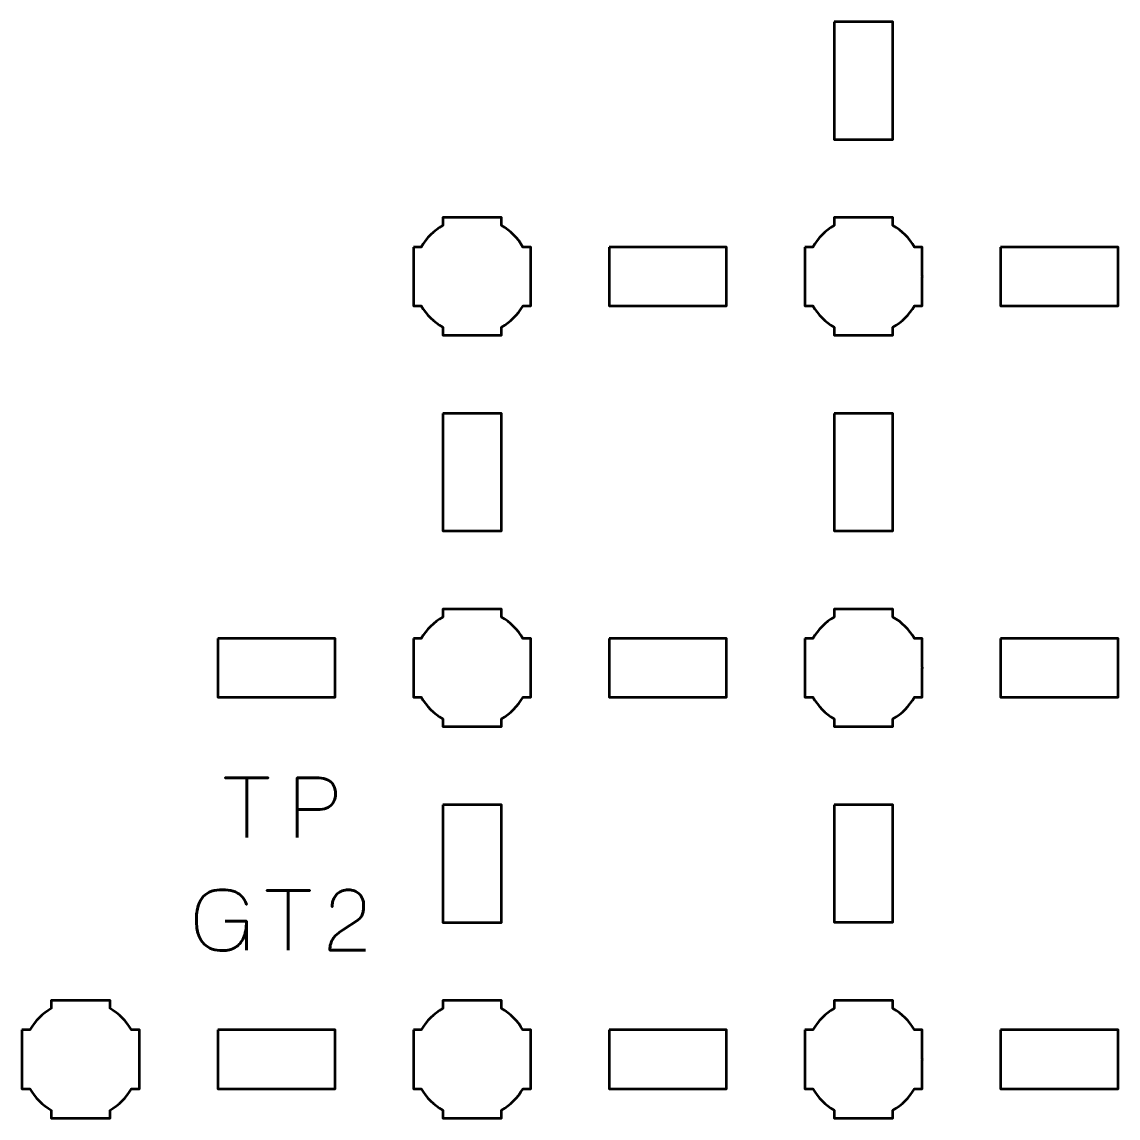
# Model space of a CAD drawing. Header units: centimetres. Extents: x -18.1 to -2.9, y -22.5 to -7.2.
# Drawn here: x -16.8 to -11.2, y -15.15 to -9.55 of the extents above; entities that cross this region are included whole.
import ezdxf

# ---------------------------------------------------------------- set-up
doc = ezdxf.new("R2010")
doc.units = ezdxf.units.CM
doc.header["$MEASUREMENT"] = 0
doc.layers.add('Layer 1', color=7, linetype='Continuous')

msp = doc.modelspace()

# ---------------------------------------------------------------- linework, layer by layer
at = {"layer": 'Layer 1', "lineweight": 53}
for points, knots in [([(-12.64997, -9.54999), (-12.64997, -9.54999), (-12.34997, -9.54999), (-12.34997, -9.54999), (-12.34997, -9.54999), (-12.34997, -9.54999), (-12.34997, -10.14999), (-12.34997, -10.14999), (-12.34997, -10.14999), (-12.34997, -10.14999), (-12.64997, -10.14999), (-12.64997, -10.14999), (-12.64997, -10.14999), (-12.64997, -10.14999), (-12.64997, -9.54999), (-12.64997, -9.54999)], [0, 0, 0, 0, 0.25, 0.25, 0.25, 0.25, 0.5, 0.5, 0.5, 0.5, 0.75, 0.75, 0.75, 0.75, 1, 1, 1, 1]), ([(-14.8, -10.69994), (-14.8, -10.69994), (-14.7598, -10.69994), (-14.7598, -10.69994), (-14.7598, -10.69994), (-14.73347, -10.65442), (-14.69551, -10.61649), (-14.65, -10.59016), (-14.65, -10.59016), (-14.65, -10.59016), (-14.65, -10.54994), (-14.65, -10.54994), (-14.65, -10.54994), (-14.65, -10.54994), (-14.35, -10.54994), (-14.35, -10.54994), (-14.35, -10.54994), (-14.35, -10.54994), (-14.35, -10.59013), (-14.35, -10.59013), (-14.35, -10.59013), (-14.30447, -10.61646), (-14.26648, -10.65441), (-14.24012, -10.69994), (-14.24012, -10.69994), (-14.24012, -10.69994), (-14.2, -10.69994), (-14.2, -10.69994), (-14.2, -10.69994), (-14.2, -10.69994), (-14.2, -10.84536), (-14.2, -10.84536), (-14.2, -10.84536), (-14.2, -10.84536), (-14.19994, -10.85001), (-14.19994, -10.85001), (-14.19994, -10.85001), (-14.19994, -10.85001), (-14.2, -10.85465), (-14.2, -10.85465), (-14.2, -10.85465), (-14.2, -10.85465), (-14.2, -10.99994), (-14.2, -10.99994), (-14.2, -10.99994), (-14.2, -10.99994), (-14.24007, -10.99994), (-14.24007, -10.99994), (-14.24007, -10.99994), (-14.26642, -11.04551), (-14.30442, -11.08352), (-14.35, -11.10988), (-14.35, -11.10988), (-14.35, -11.10988), (-14.35, -11.14994), (-14.35, -11.14994), (-14.35, -11.14994), (-14.35, -11.14994), (-14.49328, -11.14994), (-14.49328, -11.14994), (-14.49328, -11.14994), (-14.49328, -11.14994), (-14.49995, -11.15002), (-14.49995, -11.15002), (-14.49995, -11.15002), (-14.49995, -11.15002), (-14.50663, -11.14994), (-14.50663, -11.14994), (-14.50663, -11.14994), (-14.50663, -11.14994), (-14.65, -11.14994), (-14.65, -11.14994), (-14.65, -11.14994), (-14.65, -11.14994), (-14.65, -11.10984), (-14.65, -11.10984), (-14.65, -11.10984), (-14.69554, -11.08348), (-14.73352, -11.04549), (-14.75985, -10.99994), (-14.75985, -10.99994), (-14.75985, -10.99994), (-14.8, -10.99994), (-14.8, -10.99994), (-14.8, -10.99994), (-14.8, -10.99994), (-14.8, -10.69994), (-14.8, -10.69994)], [0, 0, 0, 0, 0.0454545, 0.0454545, 0.0454545, 0.0454545, 0.0909091, 0.0909091, 0.0909091, 0.0909091, 0.1363636, 0.1363636, 0.1363636, 0.1363636, 0.1818182, 0.1818182, 0.1818182, 0.1818182, 0.2272727, 0.2272727, 0.2272727, 0.2272727, 0.2727273, 0.2727273, 0.2727273, 0.2727273, 0.3181818, 0.3181818, 0.3181818, 0.3181818, 0.3636364, 0.3636364, 0.3636364, 0.3636364, 0.4090909, 0.4090909, 0.4090909, 0.4090909, 0.4545455, 0.4545455, 0.4545455, 0.4545455, 0.5, 0.5, 0.5, 0.5, 0.5454545, 0.5454545, 0.5454545, 0.5454545, 0.5909091, 0.5909091, 0.5909091, 0.5909091, 0.6363636, 0.6363636, 0.6363636, 0.6363636, 0.6818182, 0.6818182, 0.6818182, 0.6818182, 0.7272727, 0.7272727, 0.7272727, 0.7272727, 0.7727273, 0.7727273, 0.7727273, 0.7727273, 0.8181818, 0.8181818, 0.8181818, 0.8181818, 0.8636364, 0.8636364, 0.8636364, 0.8636364, 0.9090909, 0.9090909, 0.9090909, 0.9090909, 0.9545455, 0.9545455, 0.9545455, 0.9545455, 1, 1, 1, 1]), ([(-12.8, -10.69994), (-12.8, -10.69994), (-12.7598, -10.69994), (-12.7598, -10.69994), (-12.7598, -10.69994), (-12.73347, -10.65442), (-12.69551, -10.61649), (-12.65, -10.59016), (-12.65, -10.59016), (-12.65, -10.59016), (-12.65, -10.54994), (-12.65, -10.54994), (-12.65, -10.54994), (-12.65, -10.54994), (-12.35, -10.54994), (-12.35, -10.54994), (-12.35, -10.54994), (-12.35, -10.54994), (-12.35, -10.59013), (-12.35, -10.59013), (-12.35, -10.59013), (-12.30447, -10.61646), (-12.26648, -10.65441), (-12.24012, -10.69994), (-12.24012, -10.69994), (-12.24012, -10.69994), (-12.2, -10.69994), (-12.2, -10.69994), (-12.2, -10.69994), (-12.2, -10.69994), (-12.2, -10.84536), (-12.2, -10.84536), (-12.2, -10.84536), (-12.2, -10.84536), (-12.19994, -10.85001), (-12.19994, -10.85001), (-12.19994, -10.85001), (-12.19994, -10.85001), (-12.2, -10.85465), (-12.2, -10.85465), (-12.2, -10.85465), (-12.2, -10.85465), (-12.2, -10.99994), (-12.2, -10.99994), (-12.2, -10.99994), (-12.2, -10.99994), (-12.24007, -10.99994), (-12.24007, -10.99994), (-12.24007, -10.99994), (-12.26642, -11.04551), (-12.30442, -11.08352), (-12.35, -11.10988), (-12.35, -11.10988), (-12.35, -11.10988), (-12.35, -11.14994), (-12.35, -11.14994), (-12.35, -11.14994), (-12.35, -11.14994), (-12.49328, -11.14994), (-12.49328, -11.14994), (-12.49328, -11.14994), (-12.49328, -11.14994), (-12.49995, -11.15002), (-12.49995, -11.15002), (-12.49995, -11.15002), (-12.49995, -11.15002), (-12.50663, -11.14994), (-12.50663, -11.14994), (-12.50663, -11.14994), (-12.50663, -11.14994), (-12.65, -11.14994), (-12.65, -11.14994), (-12.65, -11.14994), (-12.65, -11.14994), (-12.65, -11.10984), (-12.65, -11.10984), (-12.65, -11.10984), (-12.69554, -11.08348), (-12.73352, -11.04549), (-12.75985, -10.99994), (-12.75985, -10.99994), (-12.75985, -10.99994), (-12.8, -10.99994), (-12.8, -10.99994), (-12.8, -10.99994), (-12.8, -10.99994), (-12.8, -10.69994), (-12.8, -10.69994)], [0, 0, 0, 0, 0.0454545, 0.0454545, 0.0454545, 0.0454545, 0.0909091, 0.0909091, 0.0909091, 0.0909091, 0.1363636, 0.1363636, 0.1363636, 0.1363636, 0.1818182, 0.1818182, 0.1818182, 0.1818182, 0.2272727, 0.2272727, 0.2272727, 0.2272727, 0.2727273, 0.2727273, 0.2727273, 0.2727273, 0.3181818, 0.3181818, 0.3181818, 0.3181818, 0.3636364, 0.3636364, 0.3636364, 0.3636364, 0.4090909, 0.4090909, 0.4090909, 0.4090909, 0.4545455, 0.4545455, 0.4545455, 0.4545455, 0.5, 0.5, 0.5, 0.5, 0.5454545, 0.5454545, 0.5454545, 0.5454545, 0.5909091, 0.5909091, 0.5909091, 0.5909091, 0.6363636, 0.6363636, 0.6363636, 0.6363636, 0.6818182, 0.6818182, 0.6818182, 0.6818182, 0.7272727, 0.7272727, 0.7272727, 0.7272727, 0.7727273, 0.7727273, 0.7727273, 0.7727273, 0.8181818, 0.8181818, 0.8181818, 0.8181818, 0.8636364, 0.8636364, 0.8636364, 0.8636364, 0.9090909, 0.9090909, 0.9090909, 0.9090909, 0.9545455, 0.9545455, 0.9545455, 0.9545455, 1, 1, 1, 1]), ([(-13.79995, -10.69997), (-13.79995, -10.69997), (-13.19995, -10.69997), (-13.19995, -10.69997), (-13.19995, -10.69997), (-13.19995, -10.69997), (-13.19995, -10.99997), (-13.19995, -10.99997), (-13.19995, -10.99997), (-13.19995, -10.99997), (-13.79995, -10.99997), (-13.79995, -10.99997), (-13.79995, -10.99997), (-13.79995, -10.99997), (-13.79995, -10.69997), (-13.79995, -10.69997)], [0, 0, 0, 0, 0.25, 0.25, 0.25, 0.25, 0.5, 0.5, 0.5, 0.5, 0.75, 0.75, 0.75, 0.75, 1, 1, 1, 1]), ([(-11.79999, -10.69997), (-11.79999, -10.69997), (-11.19998, -10.69997), (-11.19998, -10.69997), (-11.19998, -10.69997), (-11.19998, -10.69997), (-11.19998, -10.99997), (-11.19998, -10.99997), (-11.19998, -10.99997), (-11.19998, -10.99997), (-11.79999, -10.99997), (-11.79999, -10.99997), (-11.79999, -10.99997), (-11.79999, -10.99997), (-11.79999, -10.69997), (-11.79999, -10.69997)], [0, 0, 0, 0, 0.25, 0.25, 0.25, 0.25, 0.5, 0.5, 0.5, 0.5, 0.75, 0.75, 0.75, 0.75, 1, 1, 1, 1]), ([(-14.65004, -11.54999), (-14.65004, -11.54999), (-14.35004, -11.54999), (-14.35004, -11.54999), (-14.35004, -11.54999), (-14.35004, -11.54999), (-14.35004, -12.14999), (-14.35004, -12.14999), (-14.35004, -12.14999), (-14.35004, -12.14999), (-14.65004, -12.14999), (-14.65004, -12.14999), (-14.65004, -12.14999), (-14.65004, -12.14999), (-14.65004, -11.54999), (-14.65004, -11.54999)], [0, 0, 0, 0, 0.25, 0.25, 0.25, 0.25, 0.5, 0.5, 0.5, 0.5, 0.75, 0.75, 0.75, 0.75, 1, 1, 1, 1]), ([(-12.64997, -11.54999), (-12.64997, -11.54999), (-12.34997, -11.54999), (-12.34997, -11.54999), (-12.34997, -11.54999), (-12.34997, -11.54999), (-12.34997, -12.14999), (-12.34997, -12.14999), (-12.34997, -12.14999), (-12.34997, -12.14999), (-12.64997, -12.14999), (-12.64997, -12.14999), (-12.64997, -12.14999), (-12.64997, -12.14999), (-12.64997, -11.54999), (-12.64997, -11.54999)], [0, 0, 0, 0, 0.25, 0.25, 0.25, 0.25, 0.5, 0.5, 0.5, 0.5, 0.75, 0.75, 0.75, 0.75, 1, 1, 1, 1]), ([(-14.8, -12.69994), (-14.8, -12.69994), (-14.7598, -12.69994), (-14.7598, -12.69994), (-14.7598, -12.69994), (-14.73347, -12.65442), (-14.69551, -12.61649), (-14.65, -12.59016), (-14.65, -12.59016), (-14.65, -12.59016), (-14.65, -12.54994), (-14.65, -12.54994), (-14.65, -12.54994), (-14.65, -12.54994), (-14.35, -12.54994), (-14.35, -12.54994), (-14.35, -12.54994), (-14.35, -12.54994), (-14.35, -12.59013), (-14.35, -12.59013), (-14.35, -12.59013), (-14.30447, -12.61646), (-14.26648, -12.65441), (-14.24012, -12.69994), (-14.24012, -12.69994), (-14.24012, -12.69994), (-14.2, -12.69994), (-14.2, -12.69994), (-14.2, -12.69994), (-14.2, -12.69994), (-14.2, -12.84536), (-14.2, -12.84536), (-14.2, -12.84536), (-14.2, -12.84536), (-14.19994, -12.85001), (-14.19994, -12.85001), (-14.19994, -12.85001), (-14.19994, -12.85001), (-14.2, -12.85465), (-14.2, -12.85465), (-14.2, -12.85465), (-14.2, -12.85465), (-14.2, -12.99994), (-14.2, -12.99994), (-14.2, -12.99994), (-14.2, -12.99994), (-14.24007, -12.99994), (-14.24007, -12.99994), (-14.24007, -12.99994), (-14.26642, -13.04551), (-14.30442, -13.08352), (-14.35, -13.10988), (-14.35, -13.10988), (-14.35, -13.10988), (-14.35, -13.14994), (-14.35, -13.14994), (-14.35, -13.14994), (-14.35, -13.14994), (-14.49328, -13.14994), (-14.49328, -13.14994), (-14.49328, -13.14994), (-14.49328, -13.14994), (-14.49995, -13.15002), (-14.49995, -13.15002), (-14.49995, -13.15002), (-14.49995, -13.15002), (-14.50663, -13.14994), (-14.50663, -13.14994), (-14.50663, -13.14994), (-14.50663, -13.14994), (-14.65, -13.14994), (-14.65, -13.14994), (-14.65, -13.14994), (-14.65, -13.14994), (-14.65, -13.10984), (-14.65, -13.10984), (-14.65, -13.10984), (-14.69554, -13.08348), (-14.73352, -13.04549), (-14.75985, -12.99994), (-14.75985, -12.99994), (-14.75985, -12.99994), (-14.8, -12.99994), (-14.8, -12.99994), (-14.8, -12.99994), (-14.8, -12.99994), (-14.8, -12.69994), (-14.8, -12.69994)], [0, 0, 0, 0, 0.0454545, 0.0454545, 0.0454545, 0.0454545, 0.0909091, 0.0909091, 0.0909091, 0.0909091, 0.1363636, 0.1363636, 0.1363636, 0.1363636, 0.1818182, 0.1818182, 0.1818182, 0.1818182, 0.2272727, 0.2272727, 0.2272727, 0.2272727, 0.2727273, 0.2727273, 0.2727273, 0.2727273, 0.3181818, 0.3181818, 0.3181818, 0.3181818, 0.3636364, 0.3636364, 0.3636364, 0.3636364, 0.4090909, 0.4090909, 0.4090909, 0.4090909, 0.4545455, 0.4545455, 0.4545455, 0.4545455, 0.5, 0.5, 0.5, 0.5, 0.5454545, 0.5454545, 0.5454545, 0.5454545, 0.5909091, 0.5909091, 0.5909091, 0.5909091, 0.6363636, 0.6363636, 0.6363636, 0.6363636, 0.6818182, 0.6818182, 0.6818182, 0.6818182, 0.7272727, 0.7272727, 0.7272727, 0.7272727, 0.7727273, 0.7727273, 0.7727273, 0.7727273, 0.8181818, 0.8181818, 0.8181818, 0.8181818, 0.8636364, 0.8636364, 0.8636364, 0.8636364, 0.9090909, 0.9090909, 0.9090909, 0.9090909, 0.9545455, 0.9545455, 0.9545455, 0.9545455, 1, 1, 1, 1]), ([(-12.8, -12.69994), (-12.8, -12.69994), (-12.7598, -12.69994), (-12.7598, -12.69994), (-12.7598, -12.69994), (-12.73347, -12.65442), (-12.69551, -12.61649), (-12.65, -12.59016), (-12.65, -12.59016), (-12.65, -12.59016), (-12.65, -12.54994), (-12.65, -12.54994), (-12.65, -12.54994), (-12.65, -12.54994), (-12.35, -12.54994), (-12.35, -12.54994), (-12.35, -12.54994), (-12.35, -12.54994), (-12.35, -12.59013), (-12.35, -12.59013), (-12.35, -12.59013), (-12.30447, -12.61646), (-12.26648, -12.65441), (-12.24012, -12.69994), (-12.24012, -12.69994), (-12.24012, -12.69994), (-12.2, -12.69994), (-12.2, -12.69994), (-12.2, -12.69994), (-12.2, -12.69994), (-12.2, -12.84536), (-12.2, -12.84536), (-12.2, -12.84536), (-12.2, -12.84536), (-12.19994, -12.85001), (-12.19994, -12.85001), (-12.19994, -12.85001), (-12.19994, -12.85001), (-12.2, -12.85465), (-12.2, -12.85465), (-12.2, -12.85465), (-12.2, -12.85465), (-12.2, -12.99994), (-12.2, -12.99994), (-12.2, -12.99994), (-12.2, -12.99994), (-12.24007, -12.99994), (-12.24007, -12.99994), (-12.24007, -12.99994), (-12.26642, -13.04551), (-12.30442, -13.08352), (-12.35, -13.10988), (-12.35, -13.10988), (-12.35, -13.10988), (-12.35, -13.14994), (-12.35, -13.14994), (-12.35, -13.14994), (-12.35, -13.14994), (-12.49328, -13.14994), (-12.49328, -13.14994), (-12.49328, -13.14994), (-12.49328, -13.14994), (-12.49995, -13.15002), (-12.49995, -13.15002), (-12.49995, -13.15002), (-12.49995, -13.15002), (-12.50663, -13.14994), (-12.50663, -13.14994), (-12.50663, -13.14994), (-12.50663, -13.14994), (-12.65, -13.14994), (-12.65, -13.14994), (-12.65, -13.14994), (-12.65, -13.14994), (-12.65, -13.10984), (-12.65, -13.10984), (-12.65, -13.10984), (-12.69554, -13.08348), (-12.73352, -13.04549), (-12.75985, -12.99994), (-12.75985, -12.99994), (-12.75985, -12.99994), (-12.8, -12.99994), (-12.8, -12.99994), (-12.8, -12.99994), (-12.8, -12.99994), (-12.8, -12.69994), (-12.8, -12.69994)], [0, 0, 0, 0, 0.0454545, 0.0454545, 0.0454545, 0.0454545, 0.0909091, 0.0909091, 0.0909091, 0.0909091, 0.1363636, 0.1363636, 0.1363636, 0.1363636, 0.1818182, 0.1818182, 0.1818182, 0.1818182, 0.2272727, 0.2272727, 0.2272727, 0.2272727, 0.2727273, 0.2727273, 0.2727273, 0.2727273, 0.3181818, 0.3181818, 0.3181818, 0.3181818, 0.3636364, 0.3636364, 0.3636364, 0.3636364, 0.4090909, 0.4090909, 0.4090909, 0.4090909, 0.4545455, 0.4545455, 0.4545455, 0.4545455, 0.5, 0.5, 0.5, 0.5, 0.5454545, 0.5454545, 0.5454545, 0.5454545, 0.5909091, 0.5909091, 0.5909091, 0.5909091, 0.6363636, 0.6363636, 0.6363636, 0.6363636, 0.6818182, 0.6818182, 0.6818182, 0.6818182, 0.7272727, 0.7272727, 0.7272727, 0.7272727, 0.7727273, 0.7727273, 0.7727273, 0.7727273, 0.8181818, 0.8181818, 0.8181818, 0.8181818, 0.8636364, 0.8636364, 0.8636364, 0.8636364, 0.9090909, 0.9090909, 0.9090909, 0.9090909, 0.9545455, 0.9545455, 0.9545455, 0.9545455, 1, 1, 1, 1]), ([(-15.79995, -12.69997), (-15.79995, -12.69997), (-15.19995, -12.69997), (-15.19995, -12.69997), (-15.19995, -12.69997), (-15.19995, -12.69997), (-15.19995, -12.99997), (-15.19995, -12.99997), (-15.19995, -12.99997), (-15.19995, -12.99997), (-15.79995, -12.99997), (-15.79995, -12.99997), (-15.79995, -12.99997), (-15.79995, -12.99997), (-15.79995, -12.69997), (-15.79995, -12.69997)], [0, 0, 0, 0, 0.25, 0.25, 0.25, 0.25, 0.5, 0.5, 0.5, 0.5, 0.75, 0.75, 0.75, 0.75, 1, 1, 1, 1]), ([(-13.79995, -12.69997), (-13.79995, -12.69997), (-13.19995, -12.69997), (-13.19995, -12.69997), (-13.19995, -12.69997), (-13.19995, -12.69997), (-13.19995, -12.99997), (-13.19995, -12.99997), (-13.19995, -12.99997), (-13.19995, -12.99997), (-13.79995, -12.99997), (-13.79995, -12.99997), (-13.79995, -12.99997), (-13.79995, -12.99997), (-13.79995, -12.69997), (-13.79995, -12.69997)], [0, 0, 0, 0, 0.25, 0.25, 0.25, 0.25, 0.5, 0.5, 0.5, 0.5, 0.75, 0.75, 0.75, 0.75, 1, 1, 1, 1]), ([(-11.79999, -12.69997), (-11.79999, -12.69997), (-11.19998, -12.69997), (-11.19998, -12.69997), (-11.19998, -12.69997), (-11.19998, -12.69997), (-11.19998, -12.99997), (-11.19998, -12.99997), (-11.19998, -12.99997), (-11.19998, -12.99997), (-11.79999, -12.99997), (-11.79999, -12.99997), (-11.79999, -12.99997), (-11.79999, -12.99997), (-11.79999, -12.69997), (-11.79999, -12.69997)], [0, 0, 0, 0, 0.25, 0.25, 0.25, 0.25, 0.5, 0.5, 0.5, 0.5, 0.75, 0.75, 0.75, 0.75, 1, 1, 1, 1]), ([(-14.64997, -13.55002), (-14.64997, -13.55002), (-14.34997, -13.55002), (-14.34997, -13.55002), (-14.34997, -13.55002), (-14.34997, -13.55002), (-14.34997, -14.15002), (-14.34997, -14.15002), (-14.34997, -14.15002), (-14.34997, -14.15002), (-14.64997, -14.15002), (-14.64997, -14.15002), (-14.64997, -14.15002), (-14.64997, -14.15002), (-14.64997, -13.55002), (-14.64997, -13.55002)], [0, 0, 0, 0, 0.25, 0.25, 0.25, 0.25, 0.5, 0.5, 0.5, 0.5, 0.75, 0.75, 0.75, 0.75, 1, 1, 1, 1]), ([(-12.64997, -13.54995), (-12.64997, -13.54995), (-12.34997, -13.54995), (-12.34997, -13.54995), (-12.34997, -13.54995), (-12.34997, -13.54995), (-12.34997, -14.14996), (-12.34997, -14.14996), (-12.34997, -14.14996), (-12.34997, -14.14996), (-12.64997, -14.14996), (-12.64997, -14.14996), (-12.64997, -14.14996), (-12.64997, -14.14996), (-12.64997, -13.54995), (-12.64997, -13.54995)], [0, 0, 0, 0, 0.25, 0.25, 0.25, 0.25, 0.5, 0.5, 0.5, 0.5, 0.75, 0.75, 0.75, 0.75, 1, 1, 1, 1]), ([(-16.8, -14.69994), (-16.8, -14.69994), (-16.7598, -14.69994), (-16.7598, -14.69994), (-16.7598, -14.69994), (-16.73347, -14.65442), (-16.69551, -14.61649), (-16.65, -14.59016), (-16.65, -14.59016), (-16.65, -14.59016), (-16.65, -14.54994), (-16.65, -14.54994), (-16.65, -14.54994), (-16.65, -14.54994), (-16.35, -14.54994), (-16.35, -14.54994), (-16.35, -14.54994), (-16.35, -14.54994), (-16.35, -14.59013), (-16.35, -14.59013), (-16.35, -14.59013), (-16.30447, -14.61646), (-16.26648, -14.65441), (-16.24012, -14.69994), (-16.24012, -14.69994), (-16.24012, -14.69994), (-16.2, -14.69994), (-16.2, -14.69994), (-16.2, -14.69994), (-16.2, -14.69994), (-16.2, -14.84536), (-16.2, -14.84536), (-16.2, -14.84536), (-16.2, -14.84536), (-16.19994, -14.85001), (-16.19994, -14.85001), (-16.19994, -14.85001), (-16.19994, -14.85001), (-16.2, -14.85465), (-16.2, -14.85465), (-16.2, -14.85465), (-16.2, -14.85465), (-16.2, -14.99994), (-16.2, -14.99994), (-16.2, -14.99994), (-16.2, -14.99994), (-16.24007, -14.99994), (-16.24007, -14.99994), (-16.24007, -14.99994), (-16.26642, -15.04551), (-16.30442, -15.08352), (-16.35, -15.10988), (-16.35, -15.10988), (-16.35, -15.10988), (-16.35, -15.14994), (-16.35, -15.14994), (-16.35, -15.14994), (-16.35, -15.14994), (-16.49328, -15.14994), (-16.49328, -15.14994), (-16.49328, -15.14994), (-16.49328, -15.14994), (-16.49995, -15.15002), (-16.49995, -15.15002), (-16.49995, -15.15002), (-16.49995, -15.15002), (-16.50663, -15.14994), (-16.50663, -15.14994), (-16.50663, -15.14994), (-16.50663, -15.14994), (-16.65, -15.14994), (-16.65, -15.14994), (-16.65, -15.14994), (-16.65, -15.14994), (-16.65, -15.10984), (-16.65, -15.10984), (-16.65, -15.10984), (-16.69554, -15.08348), (-16.73352, -15.04549), (-16.75985, -14.99994), (-16.75985, -14.99994), (-16.75985, -14.99994), (-16.8, -14.99994), (-16.8, -14.99994), (-16.8, -14.99994), (-16.8, -14.99994), (-16.8, -14.69994), (-16.8, -14.69994)], [0, 0, 0, 0, 0.0454545, 0.0454545, 0.0454545, 0.0454545, 0.0909091, 0.0909091, 0.0909091, 0.0909091, 0.1363636, 0.1363636, 0.1363636, 0.1363636, 0.1818182, 0.1818182, 0.1818182, 0.1818182, 0.2272727, 0.2272727, 0.2272727, 0.2272727, 0.2727273, 0.2727273, 0.2727273, 0.2727273, 0.3181818, 0.3181818, 0.3181818, 0.3181818, 0.3636364, 0.3636364, 0.3636364, 0.3636364, 0.4090909, 0.4090909, 0.4090909, 0.4090909, 0.4545455, 0.4545455, 0.4545455, 0.4545455, 0.5, 0.5, 0.5, 0.5, 0.5454545, 0.5454545, 0.5454545, 0.5454545, 0.5909091, 0.5909091, 0.5909091, 0.5909091, 0.6363636, 0.6363636, 0.6363636, 0.6363636, 0.6818182, 0.6818182, 0.6818182, 0.6818182, 0.7272727, 0.7272727, 0.7272727, 0.7272727, 0.7727273, 0.7727273, 0.7727273, 0.7727273, 0.8181818, 0.8181818, 0.8181818, 0.8181818, 0.8636364, 0.8636364, 0.8636364, 0.8636364, 0.9090909, 0.9090909, 0.9090909, 0.9090909, 0.9545455, 0.9545455, 0.9545455, 0.9545455, 1, 1, 1, 1]), ([(-14.8, -14.69994), (-14.8, -14.69994), (-14.7598, -14.69994), (-14.7598, -14.69994), (-14.7598, -14.69994), (-14.73347, -14.65442), (-14.69551, -14.61649), (-14.65, -14.59016), (-14.65, -14.59016), (-14.65, -14.59016), (-14.65, -14.54994), (-14.65, -14.54994), (-14.65, -14.54994), (-14.65, -14.54994), (-14.35, -14.54994), (-14.35, -14.54994), (-14.35, -14.54994), (-14.35, -14.54994), (-14.35, -14.59013), (-14.35, -14.59013), (-14.35, -14.59013), (-14.30447, -14.61646), (-14.26648, -14.65441), (-14.24012, -14.69994), (-14.24012, -14.69994), (-14.24012, -14.69994), (-14.2, -14.69994), (-14.2, -14.69994), (-14.2, -14.69994), (-14.2, -14.69994), (-14.2, -14.84536), (-14.2, -14.84536), (-14.2, -14.84536), (-14.2, -14.84536), (-14.19994, -14.85001), (-14.19994, -14.85001), (-14.19994, -14.85001), (-14.19994, -14.85001), (-14.2, -14.85465), (-14.2, -14.85465), (-14.2, -14.85465), (-14.2, -14.85465), (-14.2, -14.99994), (-14.2, -14.99994), (-14.2, -14.99994), (-14.2, -14.99994), (-14.24007, -14.99994), (-14.24007, -14.99994), (-14.24007, -14.99994), (-14.26642, -15.04551), (-14.30442, -15.08352), (-14.35, -15.10988), (-14.35, -15.10988), (-14.35, -15.10988), (-14.35, -15.14994), (-14.35, -15.14994), (-14.35, -15.14994), (-14.35, -15.14994), (-14.49328, -15.14994), (-14.49328, -15.14994), (-14.49328, -15.14994), (-14.49328, -15.14994), (-14.49995, -15.15002), (-14.49995, -15.15002), (-14.49995, -15.15002), (-14.49995, -15.15002), (-14.50663, -15.14994), (-14.50663, -15.14994), (-14.50663, -15.14994), (-14.50663, -15.14994), (-14.65, -15.14994), (-14.65, -15.14994), (-14.65, -15.14994), (-14.65, -15.14994), (-14.65, -15.10984), (-14.65, -15.10984), (-14.65, -15.10984), (-14.69554, -15.08348), (-14.73352, -15.04549), (-14.75985, -14.99994), (-14.75985, -14.99994), (-14.75985, -14.99994), (-14.8, -14.99994), (-14.8, -14.99994), (-14.8, -14.99994), (-14.8, -14.99994), (-14.8, -14.69994), (-14.8, -14.69994)], [0, 0, 0, 0, 0.0454545, 0.0454545, 0.0454545, 0.0454545, 0.0909091, 0.0909091, 0.0909091, 0.0909091, 0.1363636, 0.1363636, 0.1363636, 0.1363636, 0.1818182, 0.1818182, 0.1818182, 0.1818182, 0.2272727, 0.2272727, 0.2272727, 0.2272727, 0.2727273, 0.2727273, 0.2727273, 0.2727273, 0.3181818, 0.3181818, 0.3181818, 0.3181818, 0.3636364, 0.3636364, 0.3636364, 0.3636364, 0.4090909, 0.4090909, 0.4090909, 0.4090909, 0.4545455, 0.4545455, 0.4545455, 0.4545455, 0.5, 0.5, 0.5, 0.5, 0.5454545, 0.5454545, 0.5454545, 0.5454545, 0.5909091, 0.5909091, 0.5909091, 0.5909091, 0.6363636, 0.6363636, 0.6363636, 0.6363636, 0.6818182, 0.6818182, 0.6818182, 0.6818182, 0.7272727, 0.7272727, 0.7272727, 0.7272727, 0.7727273, 0.7727273, 0.7727273, 0.7727273, 0.8181818, 0.8181818, 0.8181818, 0.8181818, 0.8636364, 0.8636364, 0.8636364, 0.8636364, 0.9090909, 0.9090909, 0.9090909, 0.9090909, 0.9545455, 0.9545455, 0.9545455, 0.9545455, 1, 1, 1, 1]), ([(-12.8, -14.69994), (-12.8, -14.69994), (-12.7598, -14.69994), (-12.7598, -14.69994), (-12.7598, -14.69994), (-12.73347, -14.65442), (-12.69551, -14.61649), (-12.65, -14.59016), (-12.65, -14.59016), (-12.65, -14.59016), (-12.65, -14.54994), (-12.65, -14.54994), (-12.65, -14.54994), (-12.65, -14.54994), (-12.35, -14.54994), (-12.35, -14.54994), (-12.35, -14.54994), (-12.35, -14.54994), (-12.35, -14.59013), (-12.35, -14.59013), (-12.35, -14.59013), (-12.30447, -14.61646), (-12.26648, -14.65441), (-12.24012, -14.69994), (-12.24012, -14.69994), (-12.24012, -14.69994), (-12.2, -14.69994), (-12.2, -14.69994), (-12.2, -14.69994), (-12.2, -14.69994), (-12.2, -14.84536), (-12.2, -14.84536), (-12.2, -14.84536), (-12.2, -14.84536), (-12.19994, -14.85001), (-12.19994, -14.85001), (-12.19994, -14.85001), (-12.19994, -14.85001), (-12.2, -14.85465), (-12.2, -14.85465), (-12.2, -14.85465), (-12.2, -14.85465), (-12.2, -14.99994), (-12.2, -14.99994), (-12.2, -14.99994), (-12.2, -14.99994), (-12.24007, -14.99994), (-12.24007, -14.99994), (-12.24007, -14.99994), (-12.26642, -15.04551), (-12.30442, -15.08352), (-12.35, -15.10988), (-12.35, -15.10988), (-12.35, -15.10988), (-12.35, -15.14994), (-12.35, -15.14994), (-12.35, -15.14994), (-12.35, -15.14994), (-12.49328, -15.14994), (-12.49328, -15.14994), (-12.49328, -15.14994), (-12.49328, -15.14994), (-12.49995, -15.15002), (-12.49995, -15.15002), (-12.49995, -15.15002), (-12.49995, -15.15002), (-12.50663, -15.14994), (-12.50663, -15.14994), (-12.50663, -15.14994), (-12.50663, -15.14994), (-12.65, -15.14994), (-12.65, -15.14994), (-12.65, -15.14994), (-12.65, -15.14994), (-12.65, -15.10984), (-12.65, -15.10984), (-12.65, -15.10984), (-12.69554, -15.08348), (-12.73352, -15.04549), (-12.75985, -14.99994), (-12.75985, -14.99994), (-12.75985, -14.99994), (-12.8, -14.99994), (-12.8, -14.99994), (-12.8, -14.99994), (-12.8, -14.99994), (-12.8, -14.69994), (-12.8, -14.69994)], [0, 0, 0, 0, 0.0454545, 0.0454545, 0.0454545, 0.0454545, 0.0909091, 0.0909091, 0.0909091, 0.0909091, 0.1363636, 0.1363636, 0.1363636, 0.1363636, 0.1818182, 0.1818182, 0.1818182, 0.1818182, 0.2272727, 0.2272727, 0.2272727, 0.2272727, 0.2727273, 0.2727273, 0.2727273, 0.2727273, 0.3181818, 0.3181818, 0.3181818, 0.3181818, 0.3636364, 0.3636364, 0.3636364, 0.3636364, 0.4090909, 0.4090909, 0.4090909, 0.4090909, 0.4545455, 0.4545455, 0.4545455, 0.4545455, 0.5, 0.5, 0.5, 0.5, 0.5454545, 0.5454545, 0.5454545, 0.5454545, 0.5909091, 0.5909091, 0.5909091, 0.5909091, 0.6363636, 0.6363636, 0.6363636, 0.6363636, 0.6818182, 0.6818182, 0.6818182, 0.6818182, 0.7272727, 0.7272727, 0.7272727, 0.7272727, 0.7727273, 0.7727273, 0.7727273, 0.7727273, 0.8181818, 0.8181818, 0.8181818, 0.8181818, 0.8636364, 0.8636364, 0.8636364, 0.8636364, 0.9090909, 0.9090909, 0.9090909, 0.9090909, 0.9545455, 0.9545455, 0.9545455, 0.9545455, 1, 1, 1, 1]), ([(-15.79995, -14.6999), (-15.79995, -14.6999), (-15.19995, -14.6999), (-15.19995, -14.6999), (-15.19995, -14.6999), (-15.19995, -14.6999), (-15.19995, -14.9999), (-15.19995, -14.9999), (-15.19995, -14.9999), (-15.19995, -14.9999), (-15.79995, -14.9999), (-15.79995, -14.9999), (-15.79995, -14.9999), (-15.79995, -14.9999), (-15.79995, -14.6999), (-15.79995, -14.6999)], [0, 0, 0, 0, 0.25, 0.25, 0.25, 0.25, 0.5, 0.5, 0.5, 0.5, 0.75, 0.75, 0.75, 0.75, 1, 1, 1, 1]), ([(-13.79995, -14.6999), (-13.79995, -14.6999), (-13.19995, -14.6999), (-13.19995, -14.6999), (-13.19995, -14.6999), (-13.19995, -14.6999), (-13.19995, -14.9999), (-13.19995, -14.9999), (-13.19995, -14.9999), (-13.19995, -14.9999), (-13.79995, -14.9999), (-13.79995, -14.9999), (-13.79995, -14.9999), (-13.79995, -14.9999), (-13.79995, -14.6999), (-13.79995, -14.6999)], [0, 0, 0, 0, 0.25, 0.25, 0.25, 0.25, 0.5, 0.5, 0.5, 0.5, 0.75, 0.75, 0.75, 0.75, 1, 1, 1, 1]), ([(-11.79999, -14.6999), (-11.79999, -14.6999), (-11.19998, -14.6999), (-11.19998, -14.6999), (-11.19998, -14.6999), (-11.19998, -14.6999), (-11.19998, -14.9999), (-11.19998, -14.9999), (-11.19998, -14.9999), (-11.19998, -14.9999), (-11.79999, -14.9999), (-11.79999, -14.9999), (-11.79999, -14.9999), (-11.79999, -14.9999), (-11.79999, -14.6999), (-11.79999, -14.6999)], [0, 0, 0, 0, 0.25, 0.25, 0.25, 0.25, 0.5, 0.5, 0.5, 0.5, 0.75, 0.75, 0.75, 0.75, 1, 1, 1, 1])]:
    msp.add_open_spline(points, degree=3, knots=knots, dxfattribs=at)
at = {"layer": 'Layer 1', "color": 5, "lineweight": 53}
for points, knots in [([(-15.65176, -13.71686), (-15.65176, -13.71686), (-15.65176, -13.41164), (-15.65176, -13.41164), (-15.65176, -13.41164), (-15.65176, -13.41164), (-15.7614, -13.41164), (-15.7614, -13.41164), (-15.7614, -13.41164), (-15.7614, -13.41164), (-15.54127, -13.41164), (-15.54127, -13.41164), (-15.54127, -13.41164), (-15.54127, -13.41164), (-15.65176, -13.41164), (-15.65176, -13.41164), (-15.65176, -13.41164), (-15.65176, -13.41164), (-15.65176, -13.71686), (-15.65176, -13.71686)], [0, 0, 0, 0, 0.2, 0.2, 0.2, 0.2, 0.4, 0.4, 0.4, 0.4, 0.6, 0.6, 0.6, 0.6, 0.8, 0.8, 0.8, 0.8, 1, 1, 1, 1]), ([(-15.39353, -13.71686), (-15.39353, -13.71686), (-15.39353, -13.41164), (-15.39353, -13.41164), (-15.39353, -13.41164), (-15.39353, -13.41164), (-15.29616, -13.41164), (-15.29616, -13.41164), (-15.29616, -13.41164), (-15.27669, -13.41171), (-15.26068, -13.4139), (-15.24805, -13.41813), (-15.24805, -13.41813), (-15.23549, -13.42229), (-15.22561, -13.42808), (-15.21848, -13.43542), (-15.21848, -13.43542), (-15.21136, -13.44268), (-15.20628, -13.45101), (-15.20317, -13.46039), (-15.20317, -13.46039), (-15.20014, -13.46978), (-15.19838, -13.47958), (-15.19795, -13.48996), (-15.19795, -13.48996), (-15.19746, -13.50033), (-15.19866, -13.51049), (-15.20148, -13.52036), (-15.20148, -13.52036), (-15.20437, -13.53024), (-15.20924, -13.5392), (-15.21623, -13.54725), (-15.21623, -13.54725), (-15.22314, -13.55529), (-15.23252, -13.56171), (-15.24431, -13.56644), (-15.24431, -13.56644), (-15.25609, -13.57123), (-15.27069, -13.57363), (-15.28812, -13.57377), (-15.28812, -13.57377), (-15.28812, -13.57377), (-15.39353, -13.57377), (-15.39353, -13.57377), (-15.39353, -13.57377), (-15.39353, -13.57377), (-15.28812, -13.57377), (-15.28812, -13.57377), (-15.28812, -13.57377), (-15.27105, -13.57363), (-15.25658, -13.57123), (-15.24487, -13.56644), (-15.24487, -13.56644), (-15.23309, -13.56171), (-15.2237, -13.55529), (-15.21665, -13.54725), (-15.21665, -13.54725), (-15.20966, -13.5392), (-15.20465, -13.53024), (-15.20169, -13.52036), (-15.20169, -13.52036), (-15.19873, -13.51049), (-15.19746, -13.50033), (-15.19795, -13.48996), (-15.19795, -13.48996), (-15.19838, -13.47958), (-15.20014, -13.46978), (-15.20331, -13.46039), (-15.20331, -13.46039), (-15.20642, -13.45101), (-15.21164, -13.44268), (-15.21877, -13.43542), (-15.21877, -13.43542), (-15.22596, -13.42808), (-15.23584, -13.42229), (-15.2484, -13.41813), (-15.2484, -13.41813), (-15.26103, -13.4139), (-15.2769, -13.41171), (-15.29616, -13.41164), (-15.29616, -13.41164), (-15.29616, -13.41164), (-15.39353, -13.41164), (-15.39353, -13.41164), (-15.39353, -13.41164), (-15.39353, -13.41164), (-15.39353, -13.71686), (-15.39353, -13.71686)], [0, 0, 0, 0, 0.0454545, 0.0454545, 0.0454545, 0.0454545, 0.0909091, 0.0909091, 0.0909091, 0.0909091, 0.1363636, 0.1363636, 0.1363636, 0.1363636, 0.1818182, 0.1818182, 0.1818182, 0.1818182, 0.2272727, 0.2272727, 0.2272727, 0.2272727, 0.2727273, 0.2727273, 0.2727273, 0.2727273, 0.3181818, 0.3181818, 0.3181818, 0.3181818, 0.3636364, 0.3636364, 0.3636364, 0.3636364, 0.4090909, 0.4090909, 0.4090909, 0.4090909, 0.4545455, 0.4545455, 0.4545455, 0.4545455, 0.5, 0.5, 0.5, 0.5, 0.5454545, 0.5454545, 0.5454545, 0.5454545, 0.5909091, 0.5909091, 0.5909091, 0.5909091, 0.6363636, 0.6363636, 0.6363636, 0.6363636, 0.6818182, 0.6818182, 0.6818182, 0.6818182, 0.7272727, 0.7272727, 0.7272727, 0.7272727, 0.7727273, 0.7727273, 0.7727273, 0.7727273, 0.8181818, 0.8181818, 0.8181818, 0.8181818, 0.8636364, 0.8636364, 0.8636364, 0.8636364, 0.9090909, 0.9090909, 0.9090909, 0.9090909, 0.9545455, 0.9545455, 0.9545455, 0.9545455, 1, 1, 1, 1]), ([(-15.76182, -14.144), (-15.76182, -14.144), (-15.65303, -14.144), (-15.65303, -14.144), (-15.65303, -14.144), (-15.65317, -14.17865), (-15.65811, -14.20708), (-15.66799, -14.22923), (-15.66799, -14.22923), (-15.67786, -14.25146), (-15.69183, -14.26783), (-15.71004, -14.27848), (-15.71004, -14.27848), (-15.72824, -14.28907), (-15.74983, -14.29436), (-15.77495, -14.29429), (-15.77495, -14.29429), (-15.79379, -14.29436), (-15.81128, -14.29175), (-15.82744, -14.28631), (-15.82744, -14.28631), (-15.8436, -14.28095), (-15.85778, -14.2722), (-15.86992, -14.26014), (-15.86992, -14.26014), (-15.88205, -14.24807), (-15.89158, -14.23213), (-15.89835, -14.2123), (-15.89835, -14.2123), (-15.90512, -14.19248), (-15.90858, -14.16813), (-15.90872, -14.13935), (-15.90872, -14.13935), (-15.90865, -14.11042), (-15.90562, -14.08601), (-15.89962, -14.06597), (-15.89962, -14.06597), (-15.89355, -14.046), (-15.8848, -14.02992), (-15.87323, -14.01771), (-15.87323, -14.01771), (-15.86173, -14.00558), (-15.84769, -13.99676), (-15.83118, -13.99125), (-15.83118, -13.99125), (-15.81467, -13.98575), (-15.79597, -13.98307), (-15.77495, -13.98314), (-15.77495, -13.98314), (-15.75498, -13.98307), (-15.73706, -13.98554), (-15.72111, -13.99055), (-15.72111, -13.99055), (-15.70517, -13.99556), (-15.69148, -14.0036), (-15.68005, -14.01468), (-15.68005, -14.01468), (-15.66855, -14.02575), (-15.65959, -14.04036), (-15.65303, -14.05849), (-15.65303, -14.05849), (-15.65959, -14.04036), (-15.66855, -14.02575), (-15.68005, -14.01468), (-15.68005, -14.01468), (-15.69148, -14.0036), (-15.70517, -13.99556), (-15.72111, -13.99055), (-15.72111, -13.99055), (-15.73706, -13.98554), (-15.75498, -13.98307), (-15.77495, -13.98314), (-15.77495, -13.98314), (-15.79597, -13.98307), (-15.81467, -13.98575), (-15.83118, -13.99125), (-15.83118, -13.99125), (-15.84769, -13.99676), (-15.86173, -14.00558), (-15.87323, -14.01771), (-15.87323, -14.01771), (-15.8848, -14.02992), (-15.89355, -14.046), (-15.89962, -14.06597), (-15.89962, -14.06597), (-15.90562, -14.08601), (-15.90865, -14.11042), (-15.90872, -14.13935), (-15.90872, -14.13935), (-15.90858, -14.16813), (-15.90512, -14.19248), (-15.89835, -14.2123), (-15.89835, -14.2123), (-15.89158, -14.23213), (-15.88205, -14.24807), (-15.86992, -14.26014), (-15.86992, -14.26014), (-15.85778, -14.2722), (-15.8436, -14.28095), (-15.82744, -14.28631), (-15.82744, -14.28631), (-15.81128, -14.29175), (-15.79379, -14.29436), (-15.77495, -14.29429), (-15.77495, -14.29429), (-15.74983, -14.29436), (-15.72824, -14.28907), (-15.71004, -14.27848), (-15.71004, -14.27848), (-15.69183, -14.26783), (-15.67786, -14.25146), (-15.66799, -14.22923), (-15.66799, -14.22923), (-15.65811, -14.20708), (-15.65317, -14.17865), (-15.65303, -14.144), (-15.65303, -14.144), (-15.65303, -14.144), (-15.76182, -14.144), (-15.76182, -14.144)], [0, 0, 0, 0, 0.0333333, 0.0333333, 0.0333333, 0.0333333, 0.0666667, 0.0666667, 0.0666667, 0.0666667, 0.1, 0.1, 0.1, 0.1, 0.1333333, 0.1333333, 0.1333333, 0.1333333, 0.1666667, 0.1666667, 0.1666667, 0.1666667, 0.2, 0.2, 0.2, 0.2, 0.2333333, 0.2333333, 0.2333333, 0.2333333, 0.2666667, 0.2666667, 0.2666667, 0.2666667, 0.3, 0.3, 0.3, 0.3, 0.3333333, 0.3333333, 0.3333333, 0.3333333, 0.3666667, 0.3666667, 0.3666667, 0.3666667, 0.4, 0.4, 0.4, 0.4, 0.4333333, 0.4333333, 0.4333333, 0.4333333, 0.4666667, 0.4666667, 0.4666667, 0.4666667, 0.5, 0.5, 0.5, 0.5, 0.5333333, 0.5333333, 0.5333333, 0.5333333, 0.5666667, 0.5666667, 0.5666667, 0.5666667, 0.6, 0.6, 0.6, 0.6, 0.6333333, 0.6333333, 0.6333333, 0.6333333, 0.6666667, 0.6666667, 0.6666667, 0.6666667, 0.7, 0.7, 0.7, 0.7, 0.7333333, 0.7333333, 0.7333333, 0.7333333, 0.7666667, 0.7666667, 0.7666667, 0.7666667, 0.8, 0.8, 0.8, 0.8, 0.8333333, 0.8333333, 0.8333333, 0.8333333, 0.8666667, 0.8666667, 0.8666667, 0.8666667, 0.9, 0.9, 0.9, 0.9, 0.9333333, 0.9333333, 0.9333333, 0.9333333, 0.9666667, 0.9666667, 0.9666667, 0.9666667, 1, 1, 1, 1]), ([(-15.43967, -14.29217), (-15.43967, -14.29217), (-15.43967, -13.98695), (-15.43967, -13.98695), (-15.43967, -13.98695), (-15.43967, -13.98695), (-15.54931, -13.98695), (-15.54931, -13.98695), (-15.54931, -13.98695), (-15.54931, -13.98695), (-15.32918, -13.98695), (-15.32918, -13.98695), (-15.32918, -13.98695), (-15.32918, -13.98695), (-15.43967, -13.98695), (-15.43967, -13.98695), (-15.43967, -13.98695), (-15.43967, -13.98695), (-15.43967, -14.29217), (-15.43967, -14.29217)], [0, 0, 0, 0, 0.2, 0.2, 0.2, 0.2, 0.4, 0.4, 0.4, 0.4, 0.6, 0.6, 0.6, 0.6, 0.8, 0.8, 0.8, 0.8, 1, 1, 1, 1]), ([(-15.04555, -14.29217), (-15.04555, -14.29217), (-15.22716, -14.29217), (-15.22716, -14.29217), (-15.22716, -14.29217), (-15.22681, -14.27989), (-15.22526, -14.26903), (-15.22264, -14.25971), (-15.22264, -14.25971), (-15.21996, -14.2504), (-15.21637, -14.24222), (-15.21192, -14.23516), (-15.21192, -14.23516), (-15.2074, -14.22811), (-15.20225, -14.22183), (-15.1964, -14.21632), (-15.1964, -14.21632), (-15.19054, -14.21075), (-15.18426, -14.20567), (-15.17749, -14.20087), (-15.17749, -14.20087), (-15.17072, -14.19614), (-15.16373, -14.19142), (-15.15646, -14.18676), (-15.15646, -14.18676), (-15.15646, -14.18676), (-15.08407, -14.1385), (-15.08407, -14.1385), (-15.08407, -14.1385), (-15.07667, -14.13328), (-15.07088, -14.12757), (-15.06679, -14.12143), (-15.06679, -14.12143), (-15.06263, -14.11529), (-15.05973, -14.1088), (-15.05797, -14.10195), (-15.05797, -14.10195), (-15.05628, -14.09518), (-15.05522, -14.0882), (-15.05487, -14.08114), (-15.05487, -14.08114), (-15.05451, -14.07401), (-15.05437, -14.06689), (-15.05444, -14.05976), (-15.05444, -14.05976), (-15.05444, -14.05391), (-15.05522, -14.04763), (-15.05677, -14.04085), (-15.05677, -14.04085), (-15.05839, -14.03415), (-15.06093, -14.02745), (-15.06453, -14.02082), (-15.06453, -14.02082), (-15.06813, -14.01418), (-15.07293, -14.00812), (-15.07892, -14.00261), (-15.07892, -14.00261), (-15.08492, -13.99718), (-15.09233, -13.99281), (-15.10115, -13.98949), (-15.10115, -13.98949), (-15.10997, -13.98617), (-15.12034, -13.98448), (-15.13233, -13.98441), (-15.13233, -13.98441), (-15.1444, -13.98448), (-15.15505, -13.98617), (-15.16423, -13.98942), (-15.16423, -13.98942), (-15.1734, -13.99266), (-15.18123, -13.99718), (-15.18772, -14.00289), (-15.18772, -14.00289), (-15.19421, -14.00861), (-15.19943, -14.01524), (-15.20352, -14.02265), (-15.20352, -14.02265), (-15.20762, -14.03006), (-15.21058, -14.03796), (-15.21248, -14.04629), (-15.21248, -14.04629), (-15.21439, -14.05461), (-15.21531, -14.06308), (-15.21531, -14.07162), (-15.21531, -14.07162), (-15.21531, -14.06308), (-15.21439, -14.05461), (-15.21248, -14.04629), (-15.21248, -14.04629), (-15.21058, -14.03796), (-15.20762, -14.03006), (-15.20352, -14.02265), (-15.20352, -14.02265), (-15.19943, -14.01524), (-15.19421, -14.00861), (-15.18772, -14.00289), (-15.18772, -14.00289), (-15.18123, -13.99718), (-15.1734, -13.99266), (-15.16423, -13.98942), (-15.16423, -13.98942), (-15.15505, -13.98617), (-15.1444, -13.98448), (-15.13233, -13.98441), (-15.13233, -13.98441), (-15.12034, -13.98448), (-15.10997, -13.98617), (-15.10115, -13.98949), (-15.10115, -13.98949), (-15.09233, -13.99281), (-15.08492, -13.99718), (-15.07892, -14.00261), (-15.07892, -14.00261), (-15.07293, -14.00812), (-15.06813, -14.01418), (-15.06453, -14.02082), (-15.06453, -14.02082), (-15.06093, -14.02745), (-15.05839, -14.03415), (-15.05677, -14.04085), (-15.05677, -14.04085), (-15.05522, -14.04763), (-15.05444, -14.05391), (-15.05444, -14.05976), (-15.05444, -14.05976), (-15.05437, -14.06689), (-15.05451, -14.07401), (-15.05487, -14.08114), (-15.05487, -14.08114), (-15.05522, -14.0882), (-15.05628, -14.09518), (-15.05797, -14.10195), (-15.05797, -14.10195), (-15.05973, -14.1088), (-15.06263, -14.11529), (-15.06679, -14.12143), (-15.06679, -14.12143), (-15.07088, -14.12757), (-15.07667, -14.13328), (-15.08407, -14.1385), (-15.08407, -14.1385), (-15.08407, -14.1385), (-15.15646, -14.18676), (-15.15646, -14.18676), (-15.15646, -14.18676), (-15.16373, -14.19142), (-15.17072, -14.19614), (-15.17749, -14.20087), (-15.17749, -14.20087), (-15.18426, -14.20567), (-15.19054, -14.21075), (-15.1964, -14.21632), (-15.1964, -14.21632), (-15.20225, -14.22183), (-15.2074, -14.22811), (-15.21192, -14.23516), (-15.21192, -14.23516), (-15.21637, -14.24222), (-15.21996, -14.2504), (-15.22264, -14.25971), (-15.22264, -14.25971), (-15.22526, -14.26903), (-15.22681, -14.27989), (-15.22716, -14.29217), (-15.22716, -14.29217), (-15.22716, -14.29217), (-15.04555, -14.29217), (-15.04555, -14.29217)], [0, 0, 0, 0, 0.0238095, 0.0238095, 0.0238095, 0.0238095, 0.047619, 0.047619, 0.047619, 0.047619, 0.0714286, 0.0714286, 0.0714286, 0.0714286, 0.0952381, 0.0952381, 0.0952381, 0.0952381, 0.1190476, 0.1190476, 0.1190476, 0.1190476, 0.1428571, 0.1428571, 0.1428571, 0.1428571, 0.1666667, 0.1666667, 0.1666667, 0.1666667, 0.1904762, 0.1904762, 0.1904762, 0.1904762, 0.2142857, 0.2142857, 0.2142857, 0.2142857, 0.2380952, 0.2380952, 0.2380952, 0.2380952, 0.2619048, 0.2619048, 0.2619048, 0.2619048, 0.2857143, 0.2857143, 0.2857143, 0.2857143, 0.3095238, 0.3095238, 0.3095238, 0.3095238, 0.3333333, 0.3333333, 0.3333333, 0.3333333, 0.3571429, 0.3571429, 0.3571429, 0.3571429, 0.3809524, 0.3809524, 0.3809524, 0.3809524, 0.4047619, 0.4047619, 0.4047619, 0.4047619, 0.4285714, 0.4285714, 0.4285714, 0.4285714, 0.452381, 0.452381, 0.452381, 0.452381, 0.4761905, 0.4761905, 0.4761905, 0.4761905, 0.5, 0.5, 0.5, 0.5, 0.5238095, 0.5238095, 0.5238095, 0.5238095, 0.547619, 0.547619, 0.547619, 0.547619, 0.5714286, 0.5714286, 0.5714286, 0.5714286, 0.5952381, 0.5952381, 0.5952381, 0.5952381, 0.6190476, 0.6190476, 0.6190476, 0.6190476, 0.6428571, 0.6428571, 0.6428571, 0.6428571, 0.6666667, 0.6666667, 0.6666667, 0.6666667, 0.6904762, 0.6904762, 0.6904762, 0.6904762, 0.7142857, 0.7142857, 0.7142857, 0.7142857, 0.7380952, 0.7380952, 0.7380952, 0.7380952, 0.7619048, 0.7619048, 0.7619048, 0.7619048, 0.7857143, 0.7857143, 0.7857143, 0.7857143, 0.8095238, 0.8095238, 0.8095238, 0.8095238, 0.8333333, 0.8333333, 0.8333333, 0.8333333, 0.8571429, 0.8571429, 0.8571429, 0.8571429, 0.8809524, 0.8809524, 0.8809524, 0.8809524, 0.9047619, 0.9047619, 0.9047619, 0.9047619, 0.9285714, 0.9285714, 0.9285714, 0.9285714, 0.952381, 0.952381, 0.952381, 0.952381, 0.9761905, 0.9761905, 0.9761905, 0.9761905, 1, 1, 1, 1]), ([(-15.65303, -14.29217), (-15.65303, -14.29217), (-15.65303, -14.144), (-15.65303, -14.144), (-15.65303, -14.144), (-15.65303, -14.144), (-15.65303, -14.29217), (-15.65303, -14.29217)], [0, 0, 0, 0, 0.5, 0.5, 0.5, 0.5, 1, 1, 1, 1])]:
    msp.add_open_spline(points, degree=3, knots=knots, dxfattribs=at)

doc.saveas('drawing.dxf')
